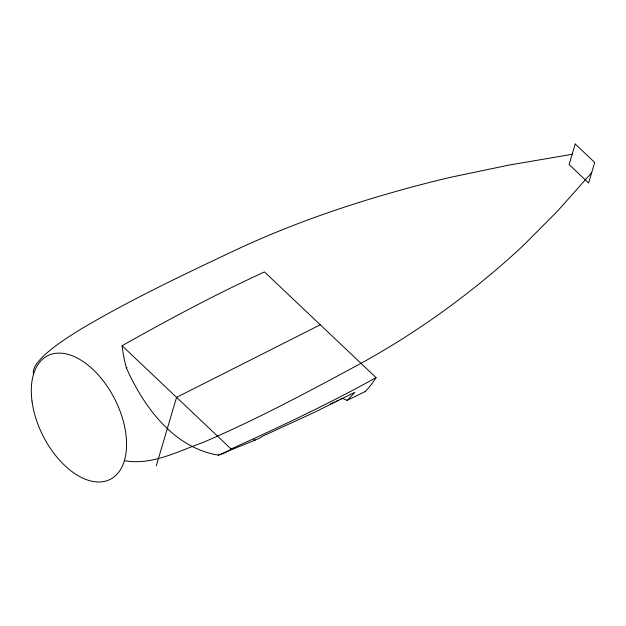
<?xml version="1.0" encoding="UTF-8"?>
<svg xmlns="http://www.w3.org/2000/svg" width="626" height="626" viewBox="0 0 626 626"><rect width="100%" height="100%" fill="white"/><g stroke="black" fill="none" stroke-linecap="round" stroke-linejoin="round"><path stroke-width="0.94" d="M156.281 465.846L176.571 397.361L320.277 324.777M591.656 172.745L557.406 211.228L523.759 245.032A1139.359 788.603 16.5 0 1 509.47 258.139C461.448 300.77 408.645 338.032 351.937 368.213C302.945 394.654 253.671 420.821 202.441 442.699C177.643 451.393 151.398 465.775 124.402 460.626M122.062 345.724C168.676 319.51 215.853 294.189 264.493 271.927L376.062 377.627C328.955 403.793 280.143 426.768 231.072 448.991A105.238 61.215 63.2 0 1 218.31 455.094C173.715 447.942 143.636 406.65 126.421 368.033A105.238 61.215 63.2 0 1 122.078 345.732L231.072 448.991M126.421 368.033L127.047 367.697M365.138 391.594L347.086 400.39L342.868 398.449M341.788 398.692L342.586 398.316M340.184 399.443L340.99 399.067M337.766 400.562L338.572 400.186M336.146 401.297L336.952 400.93M333.705 402.401L334.519 402.033M332.077 403.128L332.891 402.768M330.45 403.856L331.264 403.496M347.086 400.39A163.629 95.183 63.2 0 0 348.612 399.005L354.785 392.322L313.939 412.557L263.131 435.946A113.987 66.301 63.2 0 1 255.291 440.008L221.377 453.85M220.344 454.265L218.31 455.079M572.172 154.286L508.742 165.131L451.941 177.009A1139.359 788.603 16.5 0 0 429.546 182.424C361.139 199.897 293.797 222.246 230 252.701C179.873 276.41 129.684 300.284 81.904 328.517C67.796 337.281 53.523 346.186 41.606 357.884C37.529 362.407 32.333 367.853 33.46 374.473M376.046 377.603A198.739 115.607 63.2 0 1 365.154 391.61M255.291 440.008A113.032 65.746 63.2 0 1 253.694 439.718M575.216 144.011L569.128 164.56L588.612 183.019L594.7 162.47L575.216 144.011M32.004 401.235A69.275 40.299 63.2 0 0 109.503 479.704A69.275 40.299 63.2 0 0 95.277 371.711A69.275 40.299 63.2 0 0 32.004 401.235"/></g></svg>
